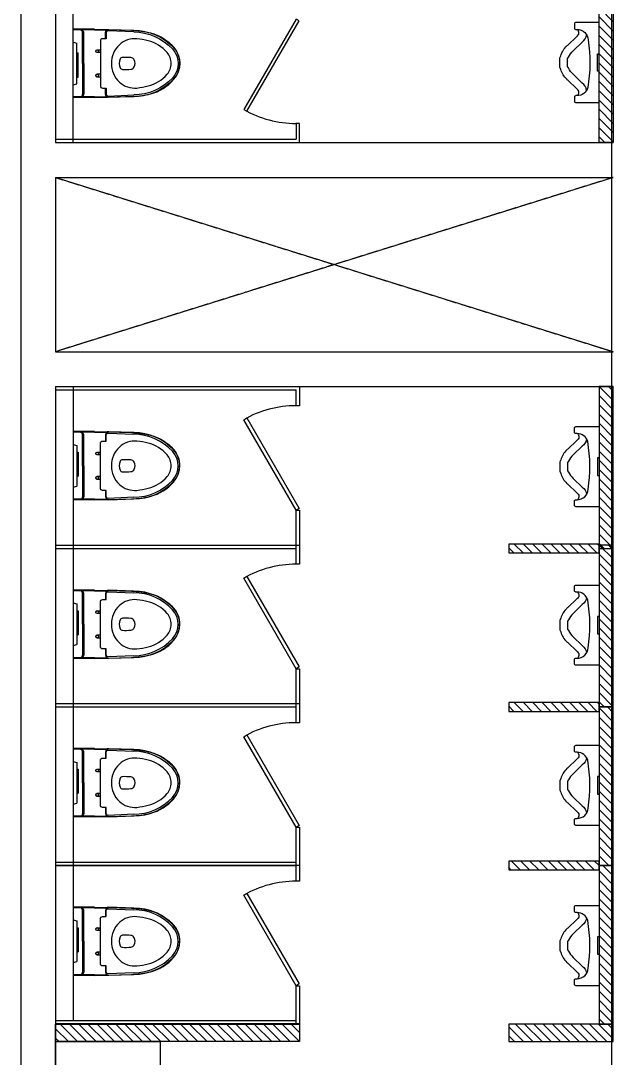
# Model space of a CAD drawing. Header units: millimetres. Extents: x -179076 to 173472, y -18667 to 271134.
# Drawn here: x -149577 to -146177, y 199161 to 205117 of the extents above; entities that cross this region are included whole.
import ezdxf

# ---------------------------------------------------------------- set-up
doc = ezdxf.new("R2010")
doc.units = ezdxf.units.MM
doc.linetypes.add('X-INT-OFFICE-21F$0$X-INT-OFFICE-21F$0$DASHED', pattern=[3, 2, -1])
for name, color, linetype in [('X-CORE_21F$0$A-CON', 2, 'Continuous'), ('X-INT-OFFICE-21F$0$A-TOIL', 6, 'Continuous'), ('X-INT-OFFICE-21F$0$A-WALD', 7, 'Continuous'), ('X-INT-OFFICE-21F$0$X-INT-OFFICE-21F$0$A-OPEN2', 9, 'X-INT-OFFICE-21F$0$X-INT-OFFICE-21F$0$DASHED'), ('X-INT-OFFICE-21F$0$X-INT-OFFICE-21F$0$A-WALD', 7, 'Continuous'), ('X-INT-OFFICE-21F$0$X-INT-OFFICE-22~35F$0$A-TOIL', 6, 'Continuous')]:
    doc.layers.add(name, color=color, linetype=linetype)

msp = doc.modelspace()

# ---------------------------------------------------------------- hatches: boundary and pattern name
at = {"layer": 'X-INT-OFFICE-21F$0$A-TOIL'}
h = msp.add_hatch(dxfattribs=at)
h.set_pattern_fill('ANSI31', color=256, scale=300, angle=270)
h.set_pattern_definition([(315, (-231177.15, 285126.27), (26.516504, 26.516504), [])])
h.paths.add_polyline_path([(-146177.3, 205347.5), (-146177.3, 204417.5), (-146258.5, 204417.5), (-146258.5, 205347.5)])
h = msp.add_hatch(dxfattribs=at)
h.set_pattern_fill('ANSI31', color=256, scale=300, angle=270)
h.set_pattern_definition([(315, (-231177.15, 285126.27), (26.516504, 26.516504), [])])
h.paths.add_polyline_path([(-146177.3, 202087.5), (-146177.3, 203017.5), (-146258.5, 203017.5), (-146258.5, 202087.5)])
h = msp.add_hatch(dxfattribs=at)
h.set_pattern_fill('ANSI31', color=256, scale=300, angle=270)
h.set_pattern_definition([(315, (-231077.15, 286126.27), (26.516504, 26.516504), [])])
h.paths.add_polyline_path([(-146258.5, 202062.5), (-146258.5, 202112.5), (-146777.3, 202112.5), (-146777.3, 202062.5)])
h = msp.add_hatch(dxfattribs=at)
h.set_pattern_fill('ANSI31', color=256, scale=300, angle=270)
h.set_pattern_definition([(315, (-231177.15, 284216.27), (26.516504, 26.516504), [])])
h.paths.add_polyline_path([(-146177.3, 201177.5), (-146177.3, 202107.5), (-146258.5, 202107.5), (-146258.5, 201177.5)])
h = msp.add_hatch(dxfattribs=at)
h.set_pattern_fill('ANSI31', color=256, scale=300, angle=270)
h.set_pattern_definition([(315, (-231077.15, 285216.27), (26.516504, 26.516504), [])])
h.paths.add_polyline_path([(-146258.5, 201152.5), (-146258.5, 201202.5), (-146777.3, 201202.5), (-146777.3, 201152.5)])
h = msp.add_hatch(dxfattribs=at)
h.set_pattern_fill('ANSI31', color=256, scale=300, angle=270)
h.set_pattern_definition([(315, (-231177.152, 285136.27), (26.516504, 26.516504), [])])
h.paths.add_polyline_path([(-146177.3, 200267.5), (-146177.3, 201177.5), (-146258.5, 201177.5), (-146258.5, 200267.5)])
h = msp.add_hatch(dxfattribs=at)
h.set_pattern_fill('ANSI31', color=256, scale=300, angle=270)
h.set_pattern_definition([(315, (-231077.152, 286146.27), (26.516504, 26.516504), [])])
h.paths.add_polyline_path([(-146258.5, 200242.5), (-146258.5, 200292.5), (-146777.3, 200292.5), (-146777.3, 200242.5)])
h = msp.add_hatch(dxfattribs=at)
h.set_pattern_fill('ANSI31', color=256, scale=300, angle=270)
h.set_pattern_definition([(315, (-231177.15, 286056.27), (26.516504, 26.516504), [])])
h.paths.add_polyline_path([(-146177.3, 199356.3), (-146177.3, 200267.5), (-146258.5, 200267.5), (-146258.5, 199356.3)])
h = msp.add_hatch(dxfattribs=at)
h.set_pattern_fill('ANSI31', color=256, scale=300, angle=270)
h.set_pattern_definition([(315, (-231177.15, 286075.095), (26.516504, 26.516504), [])])
h.paths.add_polyline_path([(-146177.3, 199256.3), (-146177.3, 199356.3), (-146777.3, 199356.3), (-146777.3, 199256.3)])
at = {"layer": 'X-INT-OFFICE-21F$0$X-INT-OFFICE-22~35F$0$A-TOIL'}
h = msp.add_hatch(dxfattribs=at)
h.set_pattern_fill('ANSI31', color=256, scale=300, angle=450)
h.set_pattern_definition([(135, (-72765.94, 118157.46), (-26.516504, -26.516504), [])])
h.paths.add_polyline_path([(-149377.3, 199256.3), (-149377.3, 199356.3), (-147977.3, 199356.3), (-147977.3, 199256.3)])

# ---------------------------------------------------------------- linework, layer by layer
at = {"layer": 'X-CORE_21F$0$A-CON', "ltscale": 10}
msp.add_line((-146187.3, 209917.5), (-146187.3, 197517.5), dxfattribs=at)
at = {"layer": 'X-INT-OFFICE-21F$0$A-TOIL'}
for points in [[(-146177.3, 205347.5), (-146177.3, 204417.5), (-146258.5, 204417.5), (-146258.5, 205347.5)], [(-146177.3, 202087.5), (-146177.3, 203017.5), (-146258.5, 203017.5), (-146258.5, 202087.5)], [(-146258.5, 202062.5), (-146258.5, 202112.5), (-146777.3, 202112.5), (-146777.3, 202062.5)], [(-146177.3, 201177.5), (-146177.3, 202107.5), (-146258.5, 202107.5), (-146258.5, 201177.5)], [(-146258.5, 201152.5), (-146258.5, 201202.5), (-146777.3, 201202.5), (-146777.3, 201152.5)], [(-146177.3, 200267.5), (-146177.3, 201177.5), (-146258.5, 201177.5), (-146258.5, 200267.5)], [(-146258.5, 200242.5), (-146258.5, 200292.5), (-146777.3, 200292.5), (-146777.3, 200242.5)], [(-146177.3, 199356.3), (-146177.3, 200267.5), (-146258.5, 200267.5), (-146258.5, 199356.3)], [(-146177.3, 199256.3), (-146177.3, 199356.3), (-146777.3, 199356.3), (-146777.3, 199256.3)]]:
    msp.add_lwpolyline(points, close=True, dxfattribs=at)
for points in [[(-146391.5, 205107.5, 0.414214), (-146399.5, 205099.5), (-146399.5, 205075.5, 0.414214), (-146391.5, 205067.5), (-146384.6, 205067.5, -0.400337), (-146321.4, 205007.5, -0.081105), (-146323.7, 204733.5, -0.336641), (-146384.6, 204687.5), (-146391.5, 204687.5, 0.414214), (-146399.5, 204679.5), (-146399.5, 204655.5, 0.414214), (-146391.5, 204647.5), (-146258.5, 204647.5), (-146258.5, 205107.5), (-146393.2, 205107.5)], [(-146382.5, 204687.5, 0.509027), (-146386.3, 204727.2), (-146438.5, 204777.1, -0.11132), (-146444, 204781.3, -0.118798), (-146478.9, 204838.3), (-146484, 204850.6), (-146484, 204904.3), (-146478.9, 204916.6, -0.118798), (-146444, 204973.6, -0.11132), (-146438.5, 204977.8), (-146386.3, 205027.7, 0.509027), (-146382.5, 205067.4)], [(-146330.4, 204717.9, 0.235577), (-146355.2, 204759.7), (-146407.9, 204810.2, -0.10128), (-146434, 204846.5), (-146439, 204854.2), (-146439, 204900.7), (-146434, 204908.4, -0.10128), (-146407.9, 204944.7), (-146355.2, 204995.2, 0.235577), (-146330.4, 205037)], [(-146391.5, 202327.5, -0.414214), (-146399.5, 202335.5), (-146399.5, 202359.5, -0.414214), (-146391.5, 202367.5), (-146384.6, 202367.5, 0.400337), (-146321.4, 202427.5, 0.081105), (-146323.7, 202701.4, 0.336641), (-146384.6, 202747.5), (-146391.5, 202747.5, -0.414214), (-146399.5, 202755.5), (-146399.5, 202779.5, -0.414214), (-146391.5, 202787.5), (-146258.5, 202787.5), (-146258.5, 202327.5), (-146393.2, 202327.5)], [(-146382.5, 202747.4, -0.509027), (-146386.3, 202707.7), (-146438.5, 202657.8, 0.11132), (-146444, 202653.6, 0.118798), (-146478.9, 202596.6), (-146484, 202584.3), (-146484, 202530.6), (-146478.9, 202518.3, 0.118798), (-146444, 202461.3, 0.11132), (-146438.5, 202457.1), (-146386.3, 202407.2, -0.509027), (-146382.5, 202367.5)], [(-146330.4, 202717, -0.235577), (-146355.2, 202675.2), (-146407.9, 202624.7, 0.10128), (-146434, 202588.4), (-146439, 202580.7), (-146439, 202534.2), (-146434, 202526.5, 0.10128), (-146407.9, 202490.2), (-146355.2, 202439.7, -0.235577), (-146330.4, 202397.9)], [(-146391.5, 201417.5, -0.414214), (-146399.5, 201425.5), (-146399.5, 201449.5, -0.414214), (-146391.5, 201457.5), (-146384.6, 201457.5, 0.400337), (-146321.4, 201517.5, 0.081105), (-146323.7, 201791.4, 0.336641), (-146384.6, 201837.5), (-146391.5, 201837.5, -0.414214), (-146399.5, 201845.5), (-146399.5, 201869.5, -0.414214), (-146391.5, 201877.5), (-146258.5, 201877.5), (-146258.5, 201417.5), (-146393.2, 201417.5)], [(-146382.5, 201837.4, -0.509027), (-146386.3, 201797.7), (-146438.5, 201747.8, 0.11132), (-146444, 201743.6, 0.118798), (-146478.9, 201686.6), (-146484, 201674.3), (-146484, 201620.6), (-146478.9, 201608.3, 0.118798), (-146444, 201551.3, 0.11132), (-146438.5, 201547.1), (-146386.3, 201497.2, -0.509027), (-146382.5, 201457.5)], [(-146330.4, 201807, -0.235577), (-146355.2, 201765.2), (-146407.9, 201714.7, 0.10128), (-146434, 201678.4), (-146439, 201670.7), (-146439, 201624.2), (-146434, 201616.5, 0.10128), (-146407.9, 201580.2), (-146355.2, 201529.7, -0.235577), (-146330.4, 201487.9)], [(-146391.5, 200497.5, -0.414214), (-146399.5, 200505.5), (-146399.5, 200529.5, -0.414214), (-146391.5, 200537.5), (-146384.6, 200537.5, 0.400337), (-146321.4, 200597.5, 0.081105), (-146323.7, 200871.4, 0.336641), (-146384.6, 200917.5), (-146391.5, 200917.5, -0.414214), (-146399.5, 200925.5), (-146399.5, 200949.5, -0.414214), (-146391.5, 200957.5), (-146258.5, 200957.5), (-146258.5, 200497.5), (-146393.2, 200497.5)], [(-146382.5, 200917.4, -0.509027), (-146386.3, 200877.7), (-146438.5, 200827.8, 0.11132), (-146444, 200823.6, 0.118798), (-146478.9, 200766.6), (-146484, 200754.3), (-146484, 200700.6), (-146478.9, 200688.3, 0.118798), (-146444, 200631.3, 0.11132), (-146438.5, 200627.1), (-146386.3, 200577.2, -0.509027), (-146382.5, 200537.5)], [(-146330.4, 200887, -0.235577), (-146355.2, 200845.2), (-146407.9, 200794.7, 0.10128), (-146434, 200758.4), (-146439, 200750.7), (-146439, 200704.2), (-146434, 200696.5, 0.10128), (-146407.9, 200660.2), (-146355.2, 200609.7, -0.235577), (-146330.4, 200567.9)], [(-146391.5, 199577.5, -0.414214), (-146399.5, 199585.5), (-146399.5, 199609.5, -0.414214), (-146391.5, 199617.5), (-146384.6, 199617.5, 0.400337), (-146321.4, 199677.5, 0.081105), (-146323.7, 199951.4, 0.336641), (-146384.6, 199997.5), (-146391.5, 199997.5, -0.414214), (-146399.5, 200005.5), (-146399.5, 200029.5, -0.414214), (-146391.5, 200037.5), (-146258.5, 200037.5), (-146258.5, 199577.5), (-146393.2, 199577.5)], [(-146382.5, 199997.4, -0.509027), (-146386.3, 199957.7), (-146438.5, 199907.8, 0.11132), (-146444, 199903.6, 0.118798), (-146478.9, 199846.6), (-146484, 199834.3), (-146484, 199780.6), (-146478.9, 199768.3, 0.118798), (-146444, 199711.3, 0.11132), (-146438.5, 199707.1), (-146386.3, 199657.2, -0.509027), (-146382.5, 199617.5)], [(-146330.4, 199967, -0.235577), (-146355.2, 199925.2), (-146407.9, 199874.7, 0.10128), (-146434, 199838.4), (-146439, 199830.7), (-146439, 199784.2), (-146434, 199776.5, 0.10128), (-146407.9, 199740.2), (-146355.2, 199689.7, -0.235577), (-146330.4, 199647.9)]]:
    msp.add_lwpolyline(points, format="xyb", dxfattribs=at)
for points in [[(-146258.5, 204827.5), (-146268.5, 204827.5), (-146268.5, 204927.5), (-146258.5, 204927.5)], [(-146258.5, 202607.5), (-146268.5, 202607.5), (-146268.5, 202507.5), (-146258.5, 202507.5)], [(-146258.5, 201697.5), (-146268.5, 201697.5), (-146268.5, 201597.5), (-146258.5, 201597.5)], [(-146258.5, 200777.5), (-146268.5, 200777.5), (-146268.5, 200677.5), (-146258.5, 200677.5)], [(-146258.5, 199857.5), (-146268.5, 199857.5), (-146268.5, 199757.5), (-146258.5, 199757.5)]]:
    msp.add_lwpolyline(points, dxfattribs=at)
at = {"layer": 'X-INT-OFFICE-21F$0$A-WALD'}
msp.add_line((-149577.3, 210067.5), (-149577.3, 197367.5), dxfattribs=at)
at = {"layer": 'X-INT-OFFICE-21F$0$X-INT-OFFICE-21F$0$A-OPEN2'}
for p, q in [((-149377.3, 204217.5), (-146177.3, 203217.5)), ((-146177.3, 204217.5), (-149377.3, 203217.5))]:
    msp.add_line(p, q, dxfattribs=at)
at = {"layer": 'X-INT-OFFICE-21F$0$X-INT-OFFICE-21F$0$A-WALD'}
for p, q in [((-149377.3, 209717.5), (-149377.3, 204417.5)), ((-149377.3, 204417.5), (-146177.3, 204417.5)), ((-149377.3, 204217.5), (-146177.3, 204217.5)), ((-149377.3, 204217.5), (-149377.3, 203217.5)), ((-149377.3, 203217.5), (-146177.3, 203217.5)), ((-149377.3, 203017.5), (-146177.3, 203017.5)), ((-149377.3, 203017.5), (-149377.3, 197717.5))]:
    msp.add_line(p, q, dxfattribs=at)
at = {"layer": 'X-INT-OFFICE-21F$0$X-INT-OFFICE-22~35F$0$A-TOIL'}
for p, q in [((-147977.3, 204527.5), (-147997.3, 204527.5)), ((-147997.3, 204527.5), (-147997.3, 204437.5)), ((-147977.3, 204417.5), (-147977.3, 204527.5)), ((-149377.3, 204437.5), (-147997.3, 204437.5)), ((-149377.3, 204417.5), (-147977.3, 204417.5)), ((-149377.3, 204417.5), (-147997.3, 204417.5)), ((-149377.3, 203017.5), (-147977.3, 203017.5)), ((-147977.3, 203017.5), (-147977.3, 202907.5)), ((-149377.3, 202997.5), (-147997.3, 202997.5)), ((-147997.3, 202907.5), (-147997.3, 202997.5)), ((-147977.3, 202907.5), (-147997.3, 202907.5)), ((-147997.3, 202087.5), (-147997.3, 202307.5)), ((-147997.3, 202307.5), (-147977.3, 202307.5)), ((-147977.3, 202307.5), (-147977.3, 202087.5)), ((-149377.3, 202107.5), (-147977.3, 202107.5)), ((-149377.3, 202087.5), (-147997.3, 202087.5)), ((-147997.3, 201997.5), (-147997.3, 202087.5)), ((-147977.3, 202107.5), (-147977.3, 201997.5)), ((-147977.3, 201997.5), (-147997.3, 201997.5)), ((-147997.3, 201177.5), (-147997.3, 201397.5)), ((-147997.3, 201397.5), (-147977.3, 201397.5)), ((-147977.3, 201397.5), (-147977.3, 201177.5)), ((-149377.3, 201197.5), (-147997.3, 201197.5)), ((-149377.3, 201197.5), (-147977.3, 201197.5)), ((-149377.3, 201177.5), (-147997.3, 201177.5)), ((-147997.3, 201087.5), (-147997.3, 201177.5)), ((-147977.3, 201197.5), (-147977.3, 201087.5)), ((-147977.3, 201087.5), (-147997.3, 201087.5)), ((-147997.3, 200267.5), (-147997.3, 200487.5)), ((-147997.3, 200487.5), (-147977.3, 200487.5)), ((-147977.3, 200487.5), (-147977.3, 200267.5)), ((-149377.3, 200287.5), (-147997.3, 200287.5)), ((-149377.3, 200267.5), (-147997.3, 200267.5)), ((-147977.3, 200267.5), (-149377.3, 200267.5)), ((-147997.3, 200177.5), (-147997.3, 200267.5)), ((-147977.3, 200287.5), (-147977.3, 200177.5)), ((-147977.3, 200177.5), (-147997.3, 200177.5)), ((-147997.3, 199357.5), (-147997.3, 199577.5)), ((-147997.3, 199577.5), (-147977.3, 199577.5)), ((-147977.3, 199577.5), (-147977.3, 199357.5)), ((-149377.3, 199377.5), (-147997.3, 199377.5)), ((-147977.3, 199357.5), (-149377.3, 199357.5))]:
    msp.add_line(p, q, dxfattribs=at)
for points in [[(-149277.3, 204417.5), (-149277.3, 205327.5)], [(-149277.3, 203017.5), (-149277.3, 202107.5)], [(-149277.3, 202107.5), (-149277.3, 201197.5)], [(-149277.3, 201197.5), (-149277.3, 200287.5)], [(-149277.3, 200287.5), (-149277.3, 199377.5)]]:
    msp.add_lwpolyline(points, dxfattribs=at)
for points in [[(-148297.3, 204607.8), (-148280, 204597.8), (-147980, 205117.5), (-147997.3, 205127.5)], [(-148297.3, 202827.1), (-148280, 202837.1), (-147980, 202317.5), (-147997.3, 202307.5)], [(-148297.3, 201917.1), (-148280, 201927.1), (-147980, 201407.5), (-147997.3, 201397.5)], [(-148297.3, 201007.1), (-148280, 201017.1), (-147980, 200497.5), (-147997.3, 200487.5)], [(-148297.3, 200097.1), (-148280, 200107.1), (-147980, 199587.5), (-147997.3, 199577.5)], [(-149377.3, 199256.3), (-149377.3, 199356.3), (-147977.3, 199356.3), (-147977.3, 199256.3)], [(-148777.3, 197857.5), (-149377.3, 197857.5), (-149377.3, 199256.3), (-148777.3, 199256.3)]]:
    msp.add_lwpolyline(points, close=True, dxfattribs=at)
for centre, start, end in [((-147997.3, 205127.5), 240, 270), ((-147997.3, 202307.5), 90, 120), ((-147997.3, 201397.5), 90, 120), ((-147997.3, 200487.5), 90, 120), ((-147997.3, 199577.5), 90, 120)]:
    msp.add_arc(centre, 600, start, end, dxfattribs=at)

# ---------------------------------------------------------------- next in the draw order: wipeouts: each hides what was drawn before it
for points in [[(-149277.3, 204676.5), (-149154.1, 204676.5), (-149141.8, 204676.8), (-149129.5, 204677.1), (-149117.1, 204677.5), (-149104.8, 204677.8), (-149092.5, 204678.1), (-149080.2, 204678.5), (-149078.5, 204677.9), (-149076.8, 204677.4), (-149075.1, 204677.2), (-149073.3, 204677.1), (-148929.1, 204682), (-148916.8, 204682.2), (-148904.6, 204682.9), (-148892.4, 204684.1), (-148880.3, 204685.8), (-148868.2, 204688), (-148856.2, 204690.6), (-148844.4, 204693.8), (-148832.7, 204697.4), (-148817.5, 204701.7), (-148802.6, 204707), (-148788.1, 204713.1), (-148773.9, 204720.2), (-148760.2, 204728.1), (-148747.1, 204736.8), (-148734.5, 204746.3), (-148722.5, 204756.6), (-148711.1, 204767.5), (-148700.4, 204779.2), (-148696.5, 204783.9), (-148692.9, 204788.8), (-148689.4, 204793.9), (-148686.1, 204799), (-148683.1, 204804.4), (-148677.5, 204814.9), (-148672.8, 204825.8), (-148669.1, 204837.1), (-148666.5, 204848.8), (-148664.9, 204860.6), (-148664.3, 204872.5), (-148664.9, 204884.4), (-148666.5, 204896.2), (-148669.1, 204907.8), (-148672.8, 204919.1), (-148677.5, 204930), (-148683.1, 204940.5), (-148686.1, 204945.9), (-148689.4, 204951.1), (-148692.9, 204956.1), (-148696.5, 204961), (-148700.4, 204965.7), (-148711.1, 204977.4), (-148722.5, 204988.3), (-148734.5, 204998.6), (-148747.1, 205008.1), (-148760.2, 205016.8), (-148773.9, 205024.7), (-148788.1, 205031.8), (-148802.6, 205037.9), (-148817.5, 205043.2), (-148832.7, 205047.6), (-148844.4, 205051.1), (-148856.2, 205054.3), (-148868.2, 205056.9), (-148880.3, 205059.1), (-148892.4, 205060.8), (-148904.6, 205060.8), (-148916.8, 205062.7), (-148929.1, 205063), (-149073.3, 205067.8), (-149075.1, 205067.7), (-149076.8, 205067.5), (-149078.5, 205067), (-149080.2, 205066.4), (-149092.5, 205066.8), (-149104.8, 205067.1), (-149117.1, 205067.4), (-149129.5, 205067.8), (-149141.8, 205068.1), (-149154.1, 205068.4), (-149277.3, 205068.4)], [(-149277.3, 202758.4), (-149154.1, 202758.4), (-149141.8, 202758.1), (-149129.5, 202757.8), (-149117.1, 202757.4), (-149104.8, 202757.1), (-149092.5, 202756.8), (-149080.2, 202756.4), (-149078.5, 202757), (-149076.8, 202757.5), (-149075.1, 202757.7), (-149073.3, 202757.8), (-148929.1, 202753), (-148916.8, 202752.7), (-148904.6, 202752), (-148892.4, 202750.8), (-148880.3, 202749.1), (-148868.2, 202746.9), (-148856.2, 202744.3), (-148844.4, 202741.1), (-148832.7, 202737.6), (-148817.5, 202733.2), (-148802.6, 202727.9), (-148788.1, 202721.8), (-148773.9, 202714.7), (-148760.2, 202706.8), (-148747.1, 202698.1), (-148734.5, 202688.6), (-148722.5, 202678.3), (-148711.1, 202667.4), (-148700.4, 202655.7), (-148696.5, 202651), (-148692.9, 202646.1), (-148689.4, 202641.1), (-148686.1, 202635.9), (-148683.1, 202630.5), (-148677.5, 202620), (-148672.8, 202609.1), (-148669.1, 202597.8), (-148666.5, 202586.2), (-148664.9, 202574.4), (-148664.3, 202562.5), (-148664.9, 202550.6), (-148666.5, 202538.8), (-148669.1, 202527.1), (-148672.8, 202515.8), (-148677.5, 202504.9), (-148683.1, 202494.4), (-148686.1, 202489), (-148689.4, 202483.9), (-148692.9, 202478.8), (-148696.5, 202473.9), (-148700.4, 202469.2), (-148711.1, 202457.5), (-148722.5, 202446.6), (-148734.5, 202436.3), (-148747.1, 202426.8), (-148760.2, 202418.1), (-148773.9, 202410.2), (-148788.1, 202403.1), (-148802.6, 202397), (-148817.5, 202391.7), (-148832.7, 202387.4), (-148844.4, 202383.8), (-148856.2, 202380.6), (-148868.2, 202378), (-148880.3, 202375.8), (-148892.4, 202374.1), (-148904.6, 202374.1), (-148916.8, 202372.2), (-148929.1, 202372), (-149073.3, 202367.1), (-149075.1, 202367.2), (-149076.8, 202367.4), (-149078.5, 202367.9), (-149080.2, 202368.5), (-149092.5, 202368.1), (-149104.8, 202367.8), (-149117.1, 202367.5), (-149129.5, 202367.1), (-149141.8, 202366.8), (-149154.1, 202366.5), (-149277.3, 202366.5)], [(-149277.3, 201848.4), (-149154.1, 201848.4), (-149141.8, 201848.1), (-149129.5, 201847.8), (-149117.1, 201847.4), (-149104.8, 201847.1), (-149092.5, 201846.8), (-149080.2, 201846.4), (-149078.5, 201847), (-149076.8, 201847.5), (-149075.1, 201847.7), (-149073.3, 201847.8), (-148929.1, 201843), (-148916.8, 201842.7), (-148904.6, 201842), (-148892.4, 201840.8), (-148880.3, 201839.1), (-148868.2, 201836.9), (-148856.2, 201834.3), (-148844.4, 201831.1), (-148832.7, 201827.6), (-148817.5, 201823.2), (-148802.6, 201817.9), (-148788.1, 201811.8), (-148773.9, 201804.7), (-148760.2, 201796.8), (-148747.1, 201788.1), (-148734.5, 201778.6), (-148722.5, 201768.3), (-148711.1, 201757.4), (-148700.4, 201745.7), (-148696.5, 201741), (-148692.9, 201736.1), (-148689.4, 201731.1), (-148686.1, 201725.9), (-148683.1, 201720.5), (-148677.5, 201710), (-148672.8, 201699.1), (-148669.1, 201687.8), (-148666.5, 201676.2), (-148664.9, 201664.4), (-148664.3, 201652.5), (-148664.9, 201640.6), (-148666.5, 201628.8), (-148669.1, 201617.1), (-148672.8, 201605.8), (-148677.5, 201594.9), (-148683.1, 201584.4), (-148686.1, 201579), (-148689.4, 201573.9), (-148692.9, 201568.8), (-148696.5, 201563.9), (-148700.4, 201559.2), (-148711.1, 201547.5), (-148722.5, 201536.6), (-148734.5, 201526.3), (-148747.1, 201516.8), (-148760.2, 201508.1), (-148773.9, 201500.2), (-148788.1, 201493.1), (-148802.6, 201487), (-148817.5, 201481.7), (-148832.7, 201477.4), (-148844.4, 201473.8), (-148856.2, 201470.6), (-148868.2, 201468), (-148880.3, 201465.8), (-148892.4, 201464.1), (-148904.6, 201464.1), (-148916.8, 201462.2), (-148929.1, 201462), (-149073.3, 201457.1), (-149075.1, 201457.2), (-149076.8, 201457.4), (-149078.5, 201457.9), (-149080.2, 201458.5), (-149092.5, 201458.1), (-149104.8, 201457.8), (-149117.1, 201457.5), (-149129.5, 201457.1), (-149141.8, 201456.8), (-149154.1, 201456.5), (-149277.3, 201456.5)], [(-149277.3, 200938.4), (-149154.1, 200938.4), (-149141.8, 200938.1), (-149129.5, 200937.8), (-149117.1, 200937.4), (-149104.8, 200937.1), (-149092.5, 200936.8), (-149080.2, 200936.4), (-149078.5, 200937), (-149076.8, 200937.5), (-149075.1, 200937.7), (-149073.3, 200937.8), (-148929.1, 200933), (-148916.8, 200932.7), (-148904.6, 200932), (-148892.4, 200930.8), (-148880.3, 200929.1), (-148868.2, 200926.9), (-148856.2, 200924.3), (-148844.4, 200921.1), (-148832.7, 200917.6), (-148817.5, 200913.2), (-148802.6, 200907.9), (-148788.1, 200901.8), (-148773.9, 200894.7), (-148760.2, 200886.8), (-148747.1, 200878.1), (-148734.5, 200868.6), (-148722.5, 200858.3), (-148711.1, 200847.4), (-148700.4, 200835.7), (-148696.5, 200831), (-148692.9, 200826.1), (-148689.4, 200821.1), (-148686.1, 200815.9), (-148683.1, 200810.5), (-148677.5, 200800), (-148672.8, 200789.1), (-148669.1, 200777.8), (-148666.5, 200766.2), (-148664.9, 200754.4), (-148664.3, 200742.5), (-148664.9, 200730.6), (-148666.5, 200718.8), (-148669.1, 200707.1), (-148672.8, 200695.8), (-148677.5, 200684.9), (-148683.1, 200674.4), (-148686.1, 200669), (-148689.4, 200663.9), (-148692.9, 200658.8), (-148696.5, 200653.9), (-148700.4, 200649.2), (-148711.1, 200637.5), (-148722.5, 200626.6), (-148734.5, 200616.3), (-148747.1, 200606.8), (-148760.2, 200598.1), (-148773.9, 200590.2), (-148788.1, 200583.1), (-148802.6, 200577), (-148817.5, 200571.7), (-148832.7, 200567.4), (-148844.4, 200563.8), (-148856.2, 200560.6), (-148868.2, 200558), (-148880.3, 200555.8), (-148892.4, 200554.1), (-148904.6, 200554.1), (-148916.8, 200552.2), (-148929.1, 200552), (-149073.3, 200547.1), (-149075.1, 200547.2), (-149076.8, 200547.4), (-149078.5, 200547.9), (-149080.2, 200548.5), (-149092.5, 200548.1), (-149104.8, 200547.8), (-149117.1, 200547.5), (-149129.5, 200547.1), (-149141.8, 200546.8), (-149154.1, 200546.5), (-149277.3, 200546.5)], [(-149277.3, 200028.4), (-149154.1, 200028.4), (-149141.8, 200028.1), (-149129.5, 200027.8), (-149117.1, 200027.4), (-149104.8, 200027.1), (-149092.5, 200026.8), (-149080.2, 200026.4), (-149078.5, 200027), (-149076.8, 200027.5), (-149075.1, 200027.7), (-149073.3, 200027.8), (-148929.1, 200023), (-148916.8, 200022.7), (-148904.6, 200022), (-148892.4, 200020.8), (-148880.3, 200019.1), (-148868.2, 200016.9), (-148856.2, 200014.3), (-148844.4, 200011.1), (-148832.7, 200007.6), (-148817.5, 200003.2), (-148802.6, 199997.9), (-148788.1, 199991.8), (-148773.9, 199984.7), (-148760.2, 199976.8), (-148747.1, 199968.1), (-148734.5, 199958.6), (-148722.5, 199948.3), (-148711.1, 199937.4), (-148700.4, 199925.7), (-148696.5, 199921), (-148692.9, 199916.1), (-148689.4, 199911.1), (-148686.1, 199905.9), (-148683.1, 199900.5), (-148677.5, 199890), (-148672.8, 199879.1), (-148669.1, 199867.8), (-148666.5, 199856.2), (-148664.9, 199844.4), (-148664.3, 199832.5), (-148664.9, 199820.6), (-148666.5, 199808.8), (-148669.1, 199797.1), (-148672.8, 199785.8), (-148677.5, 199774.9), (-148683.1, 199764.4), (-148686.1, 199759), (-148689.4, 199753.9), (-148692.9, 199748.8), (-148696.5, 199743.9), (-148700.4, 199739.2), (-148711.1, 199727.5), (-148722.5, 199716.6), (-148734.5, 199706.3), (-148747.1, 199696.8), (-148760.2, 199688.1), (-148773.9, 199680.2), (-148788.1, 199673.1), (-148802.6, 199667), (-148817.5, 199661.7), (-148832.7, 199657.4), (-148844.4, 199653.8), (-148856.2, 199650.6), (-148868.2, 199648), (-148880.3, 199645.8), (-148892.4, 199644.1), (-148904.6, 199644.1), (-148916.8, 199642.2), (-148929.1, 199642), (-149073.3, 199637.1), (-149075.1, 199637.2), (-149076.8, 199637.4), (-149078.5, 199637.9), (-149080.2, 199638.5), (-149092.5, 199638.1), (-149104.8, 199637.8), (-149117.1, 199637.5), (-149129.5, 199637.1), (-149141.8, 199636.8), (-149154.1, 199636.5), (-149277.3, 199636.5)]]:
    msp.add_wipeout(points).translate(0, 0, 0).dxf.layer = 'X-INT-OFFICE-21F$0$X-INT-OFFICE-22~35F$0$A-TOIL'

# ---------------------------------------------------------------- next in the draw order: linework, layer by layer
for p, q in [((-149154.1, 205068.4), (-149277.3, 205068.4)), ((-149277.3, 204676.5), (-149277.3, 205068.4)), ((-149154.1, 205064.9), (-149277.3, 205064.9)), ((-149222.5, 204872.5), (-149222.5, 205049.9)), ((-149216, 204872.5), (-149216, 205049.9)), ((-149277.3, 204750), (-149277.3, 204995)), ((-149277.3, 204995), (-149255.3, 204989)), ((-149255.3, 204756), (-149255.3, 204989)), ((-149255.3, 204932.3), (-149247.3, 204932.3)), ((-149247.3, 204864.4), (-149247.3, 204932.3)), ((-149255.3, 204864.4), (-149247.3, 204864.4)), ((-149255.3, 204862.4), (-149247.3, 204862.4)), ((-149247.3, 204794.4), (-149247.3, 204862.4)), ((-149222.5, 204872.5), (-149222.5, 204695)), ((-149216, 204872.5), (-149216, 204695)), ((-149255.3, 204794.4), (-149247.3, 204794.4)), ((-149277.3, 204750), (-149255.3, 204756)), ((-149154.1, 204680), (-149277.3, 204680)), ((-149154.1, 204676.5), (-149277.3, 204676.5)), ((-149154.1, 202758.4), (-149277.3, 202758.4)), ((-149277.3, 202758.4), (-149277.3, 202366.5)), ((-149154.1, 202754.9), (-149277.3, 202754.9)), ((-149222.5, 202562.5), (-149222.5, 202739.9)), ((-149216, 202562.5), (-149216, 202739.9)), ((-149277.3, 202685), (-149277.3, 202440)), ((-149277.3, 202685), (-149255.3, 202679)), ((-149255.3, 202679), (-149255.3, 202446)), ((-149255.3, 202640.5), (-149247.3, 202640.5)), ((-149247.3, 202640.5), (-149247.3, 202572.5)), ((-149255.3, 202572.5), (-149247.3, 202572.5)), ((-149255.3, 202570.5), (-149247.3, 202570.5)), ((-149247.3, 202570.5), (-149247.3, 202502.6)), ((-149222.5, 202562.5), (-149222.5, 202385)), ((-149216, 202562.5), (-149216, 202385)), ((-149255.3, 202502.6), (-149247.3, 202502.6)), ((-149277.3, 202440), (-149255.3, 202446)), ((-149154.1, 202370), (-149277.3, 202370)), ((-149154.1, 202366.5), (-149277.3, 202366.5)), ((-149154.1, 201848.4), (-149277.3, 201848.4)), ((-149277.3, 201848.4), (-149277.3, 201456.5)), ((-149154.1, 201844.9), (-149277.3, 201844.9)), ((-149222.5, 201652.5), (-149222.5, 201829.9)), ((-149216, 201652.5), (-149216, 201829.9)), ((-149277.3, 201775), (-149277.3, 201530)), ((-149277.3, 201775), (-149255.3, 201769)), ((-149255.3, 201769), (-149255.3, 201536)), ((-149255.3, 201730.5), (-149247.3, 201730.5)), ((-149247.3, 201730.5), (-149247.3, 201662.5)), ((-149255.3, 201662.5), (-149247.3, 201662.5)), ((-149255.3, 201660.5), (-149247.3, 201660.5)), ((-149247.3, 201660.5), (-149247.3, 201592.6)), ((-149222.5, 201652.5), (-149222.5, 201475)), ((-149216, 201652.5), (-149216, 201475)), ((-149255.3, 201592.6), (-149247.3, 201592.6)), ((-149277.3, 201530), (-149255.3, 201536)), ((-149154.1, 201460), (-149277.3, 201460)), ((-149154.1, 201456.5), (-149277.3, 201456.5)), ((-149154.1, 200938.4), (-149277.3, 200938.4)), ((-149277.3, 200938.4), (-149277.3, 200546.5)), ((-149154.1, 200934.9), (-149277.3, 200934.9)), ((-149222.5, 200742.5), (-149222.5, 200919.9)), ((-149216, 200742.5), (-149216, 200919.9)), ((-149277.3, 200865), (-149277.3, 200620)), ((-149277.3, 200865), (-149255.3, 200859)), ((-149255.3, 200859), (-149255.3, 200626)), ((-149255.3, 200820.5), (-149247.3, 200820.5)), ((-149247.3, 200820.5), (-149247.3, 200752.5)), ((-149255.3, 200752.5), (-149247.3, 200752.5)), ((-149255.3, 200750.5), (-149247.3, 200750.5)), ((-149247.3, 200750.5), (-149247.3, 200682.6)), ((-149222.5, 200742.5), (-149222.5, 200565)), ((-149216, 200742.5), (-149216, 200565)), ((-149255.3, 200682.6), (-149247.3, 200682.6)), ((-149277.3, 200620), (-149255.3, 200626)), ((-149154.1, 200550), (-149277.3, 200550)), ((-149154.1, 200546.5), (-149277.3, 200546.5)), ((-149154.1, 200028.4), (-149277.3, 200028.4)), ((-149277.3, 200028.4), (-149277.3, 199636.5)), ((-149154.1, 200024.9), (-149277.3, 200024.9)), ((-149222.5, 199832.5), (-149222.5, 200009.9)), ((-149216, 199832.5), (-149216, 200009.9)), ((-149277.3, 199955), (-149277.3, 199710)), ((-149277.3, 199955), (-149255.3, 199949)), ((-149255.3, 199949), (-149255.3, 199716)), ((-149255.3, 199910.5), (-149247.3, 199910.5)), ((-149247.3, 199910.5), (-149247.3, 199842.5)), ((-149255.3, 199842.5), (-149247.3, 199842.5)), ((-149255.3, 199840.5), (-149247.3, 199840.5)), ((-149247.3, 199840.5), (-149247.3, 199772.6)), ((-149222.5, 199832.5), (-149222.5, 199655)), ((-149216, 199832.5), (-149216, 199655)), ((-149255.3, 199772.6), (-149247.3, 199772.6)), ((-149277.3, 199710), (-149255.3, 199716)), ((-149154.1, 199640), (-149277.3, 199640)), ((-149154.1, 199636.5), (-149277.3, 199636.5))]:
    msp.add_line(p, q, dxfattribs=at)
for points in [[(-149154.7, 205068.4, -0.012538), (-149154, 205068.4), (-149080.2, 205066.4)], [(-149154.6, 205064.9, -0.012538), (-149154.1, 205064.9), (-149085.5, 205063.1)], [(-148929.1, 205053), (-149074.8, 205059.5, 0.427488), (-149086.3, 205048.5), (-149086.3, 205013.8), (-149107.7, 205013.8, 0.414214), (-149120.7, 205000.8), (-149120.7, 204744.1, 0.414214), (-149107.7, 204731.1), (-149086.3, 204731.1), (-149086.3, 204696.4, 0.427488), (-149074.8, 204685.4), (-148929.1, 204692)], [(-149091.3, 205013.8), (-149091.3, 205049.8, -0.424133), (-149072.7, 205067.8), (-148929.1, 205063, -0.208401), (-148699.9, 204963, -0.392773), (-148699.9, 204781.9, -0.208401), (-148929.1, 204682), (-149072.7, 204677.1, -0.424133), (-149091.3, 204695.1), (-149091.3, 204731.1)], [(-149080.2, 205066.4), (-148942.7, 205062.8, -0.055395), (-148832.7, 205047.6, -0.154276), (-148700.4, 204965.7, -0.179504), (-148665.8, 204872.5)], [(-148929.2, 205053, -0.208514), (-148707.2, 204956.2, -0.392773), (-148707.2, 204788.7, -0.208514), (-148929.2, 204692, -0.208514)], [(-149120.7, 204934.8), (-149139.3, 204934.8, -1), (-149139.3, 204950.2), (-149121, 204950.2)], [(-149080.2, 204678.5), (-148942.7, 204682.1, 0.055395), (-148832.7, 204697.4, 0.154276), (-148700.4, 204779.2, 0.179504), (-148665.8, 204872.5)], [(-149120.7, 204810.2), (-149139.3, 204810.2, 1), (-149139.3, 204794.8), (-149121, 204794.8)], [(-149154.6, 204680, 0.012538), (-149154.1, 204680), (-149085.5, 204681.8)], [(-149154.7, 204676.5, 0.012538), (-149154, 204676.5), (-149080.2, 204678.5)], [(-149154.7, 202758.4, -0.012538), (-149154, 202758.4), (-149080.2, 202756.4)], [(-149154.6, 202754.9, -0.012538), (-149154.1, 202754.9), (-149085.5, 202753.1)], [(-148929.1, 202382), (-149074.8, 202375.4, -0.427488), (-149086.3, 202386.4), (-149086.3, 202421.1), (-149107.7, 202421.1, -0.414214), (-149120.7, 202434.1), (-149120.7, 202690.8, -0.414214), (-149107.7, 202703.8), (-149086.3, 202703.8), (-149086.3, 202738.5, -0.427488), (-149074.8, 202749.5), (-148929.1, 202743)], [(-149091.3, 202421.1), (-149091.3, 202385.1, 0.424133), (-149072.7, 202367.1), (-148929.1, 202372, 0.208401), (-148699.9, 202471.9, 0.392773), (-148699.9, 202653, 0.208401), (-148929.1, 202753), (-149072.7, 202757.8, 0.424133), (-149091.3, 202739.8), (-149091.3, 202703.8)], [(-149080.2, 202756.4), (-148942.7, 202752.8, -0.055395), (-148832.7, 202737.6, -0.154276), (-148700.4, 202655.7, -0.179504), (-148665.8, 202562.5)], [(-148929.2, 202382, 0.208514), (-148707.2, 202478.7, 0.392773), (-148707.2, 202646.2, 0.208514), (-148929.2, 202743, 0.208514)], [(-149120.7, 202624.8), (-149139.3, 202624.8, -1), (-149139.3, 202640.2), (-149121, 202640.2)], [(-149080.2, 202368.5), (-148942.7, 202372.1, 0.055395), (-148832.7, 202387.4, 0.154276), (-148700.4, 202469.2, 0.179504), (-148665.8, 202562.5)], [(-149120.7, 202500.2), (-149139.3, 202500.2, 1), (-149139.3, 202484.8), (-149121, 202484.8)], [(-149154.6, 202370, 0.012538), (-149154.1, 202370), (-149085.5, 202371.8)], [(-149154.7, 202366.5, 0.012538), (-149154, 202366.5), (-149080.2, 202368.5)], [(-149154.7, 201848.4, -0.012538), (-149154, 201848.4), (-149080.2, 201846.4)], [(-149154.6, 201844.9, -0.012538), (-149154.1, 201844.9), (-149085.5, 201843.1)], [(-148929.1, 201472), (-149074.8, 201465.4, -0.427488), (-149086.3, 201476.4), (-149086.3, 201511.1), (-149107.7, 201511.1, -0.414214), (-149120.7, 201524.1), (-149120.7, 201780.8, -0.414214), (-149107.7, 201793.8), (-149086.3, 201793.8), (-149086.3, 201828.5, -0.427488), (-149074.8, 201839.5), (-148929.1, 201833)], [(-149091.3, 201511.1), (-149091.3, 201475.1, 0.424133), (-149072.7, 201457.1), (-148929.1, 201462, 0.208401), (-148699.9, 201561.9, 0.392773), (-148699.9, 201743, 0.208401), (-148929.1, 201843), (-149072.7, 201847.8, 0.424133), (-149091.3, 201829.8), (-149091.3, 201793.8)], [(-149080.2, 201846.4), (-148942.7, 201842.8, -0.055395), (-148832.7, 201827.6, -0.154276), (-148700.4, 201745.7, -0.179504), (-148665.8, 201652.5)], [(-148929.2, 201472, 0.208514), (-148707.2, 201568.7, 0.392773), (-148707.2, 201736.2, 0.208514), (-148929.2, 201833, 0.208514)], [(-149120.7, 201714.8), (-149139.3, 201714.8, -1), (-149139.3, 201730.2), (-149121, 201730.2)], [(-149080.2, 201458.5), (-148942.7, 201462.1, 0.055395), (-148832.7, 201477.4, 0.154276), (-148700.4, 201559.2, 0.179504), (-148665.8, 201652.5)], [(-149120.7, 201590.2), (-149139.3, 201590.2, 1), (-149139.3, 201574.8), (-149121, 201574.8)], [(-149154.6, 201460, 0.012538), (-149154.1, 201460), (-149085.5, 201461.8)], [(-149154.7, 201456.5, 0.012538), (-149154, 201456.5), (-149080.2, 201458.5)], [(-149154.7, 200938.4, -0.012538), (-149154, 200938.4), (-149080.2, 200936.4)], [(-149154.6, 200934.9, -0.012538), (-149154.1, 200934.9), (-149085.5, 200933.1)], [(-148929.1, 200562), (-149074.8, 200555.4, -0.427488), (-149086.3, 200566.4), (-149086.3, 200601.1), (-149107.7, 200601.1, -0.414214), (-149120.7, 200614.1), (-149120.7, 200870.8, -0.414214), (-149107.7, 200883.8), (-149086.3, 200883.8), (-149086.3, 200918.5, -0.427488), (-149074.8, 200929.5), (-148929.1, 200923)], [(-149091.3, 200601.1), (-149091.3, 200565.1, 0.424133), (-149072.7, 200547.1), (-148929.1, 200552, 0.208401), (-148699.9, 200651.9, 0.392773), (-148699.9, 200833, 0.208401), (-148929.1, 200933), (-149072.7, 200937.8, 0.424133), (-149091.3, 200919.8), (-149091.3, 200883.8)], [(-149080.2, 200936.4), (-148942.7, 200932.8, -0.055395), (-148832.7, 200917.6, -0.154276), (-148700.4, 200835.7, -0.179504), (-148665.8, 200742.5)], [(-148929.2, 200562, 0.208514), (-148707.2, 200658.7, 0.392773), (-148707.2, 200826.2, 0.208514), (-148929.2, 200923, 0.208514)], [(-149120.7, 200804.8), (-149139.3, 200804.8, -1), (-149139.3, 200820.2), (-149121, 200820.2)], [(-149080.2, 200548.5), (-148942.7, 200552.1, 0.055395), (-148832.7, 200567.4, 0.154276), (-148700.4, 200649.2, 0.179504), (-148665.8, 200742.5)], [(-149120.7, 200680.2), (-149139.3, 200680.2, 1), (-149139.3, 200664.8), (-149121, 200664.8)], [(-149154.6, 200550, 0.012538), (-149154.1, 200550), (-149085.5, 200551.8)], [(-149154.7, 200546.5, 0.012538), (-149154, 200546.5), (-149080.2, 200548.5)], [(-149154.7, 200028.4, -0.012538), (-149154, 200028.4), (-149080.2, 200026.4)], [(-149154.6, 200024.9, -0.012538), (-149154.1, 200024.9), (-149085.5, 200023.1)], [(-149091.3, 199691.1), (-149091.3, 199655.1, 0.424133), (-149072.7, 199637.1), (-148929.1, 199642, 0.208401), (-148699.9, 199741.9, 0.392773), (-148699.9, 199923, 0.208401), (-148929.1, 200023), (-149072.7, 200027.8, 0.424133), (-149091.3, 200009.8), (-149091.3, 199973.8)], [(-149080.2, 200026.4), (-148942.7, 200022.8, -0.055395), (-148832.7, 200007.6, -0.154276), (-148700.4, 199925.7, -0.179504), (-148665.8, 199832.5)], [(-148929.1, 199652), (-149074.8, 199645.4, -0.427488), (-149086.3, 199656.4), (-149086.3, 199691.1), (-149107.7, 199691.1, -0.414214), (-149120.7, 199704.1), (-149120.7, 199960.8, -0.414214), (-149107.7, 199973.8), (-149086.3, 199973.8), (-149086.3, 200008.5, -0.427488), (-149074.8, 200019.5), (-148929.1, 200013)], [(-148929.2, 199652, 0.208514), (-148707.2, 199748.7, 0.392773), (-148707.2, 199916.2, 0.208514), (-148929.2, 200013, 0.208514)], [(-149120.7, 199894.8), (-149139.3, 199894.8, -1), (-149139.3, 199910.2), (-149121, 199910.2)], [(-149080.2, 199638.5), (-148942.7, 199642.1, 0.055395), (-148832.7, 199657.4, 0.154276), (-148700.4, 199739.2, 0.179504), (-148665.8, 199832.5)], [(-149120.7, 199770.2), (-149139.3, 199770.2, 1), (-149139.3, 199754.8), (-149121, 199754.8)], [(-149154.7, 199636.5, 0.012538), (-149154, 199636.5), (-149080.2, 199638.5)], [(-149154.6, 199640, 0.012538), (-149154.1, 199640), (-149085.5, 199641.8)]]:
    msp.add_lwpolyline(points, format="xyb", dxfattribs=at)
for centre in [(-149139.3, 204942.5), (-149139.3, 204802.5), (-149139.3, 202632.5), (-149139.3, 202492.5), (-149139.3, 201722.5), (-149139.3, 201582.5), (-149139.3, 200812.5), (-149139.3, 200672.5), (-149139.3, 199902.5), (-149139.3, 199762.5)]:
    msp.add_circle(centre, 8.06, dxfattribs=at)
for centre, radius, start, end in [((-149237.5, 205049.9), 15, 0, 90), ((-149231, 205049.9), 15, 0, 90), ((-148909.8, 204872.5), 147.6, 133.57607, 180), ((-148924.4, 204887.8), 126.5, 84.18981, 133.57607), ((-148957.7, 204560), 456, 75.78655, 84.18981), ((-148897.6, 204797.5), 211, 40.70571, 75.78655), ((-148810.4, 204872.5), 96, 0, 40.70571), ((-148909.8, 204872.5), 147.6, 180, 226.42393), ((-148947.4, 204872.5), 64.9, 156.74167, 203.24645), ((-148993.2, 204892.2), 15, 92.32614, 156.74167), ((-148978.7, 204534.5), 372.9, 84.92889, 92.32614), ((-148948, 204863.7), 25, 274.67966, 332.5689), ((-148948, 204881.1), 25, 26.97704, 84.92889), ((-148964.9, 204872.5), 44, 332.5689, 26.97704), ((-148810.4, 204872.5), 96, 319.29429, 0), ((-148993.3, 204852.8), 15, 203.24645, 267.70121), ((-148978.1, 205230.7), 393.3, 267.70121, 274.67966), ((-148897.6, 204947.5), 211, 284.21345, 319.29429), ((-148924.4, 204857.1), 126.5, 226.42393, 275.81019), ((-148957.7, 205185), 456, 275.81019, 284.21345), ((-149237.5, 204695), 15, 270, 0), ((-149231, 204695), 15, 270, 0), ((-149237.5, 202739.9), 15, 0, 90), ((-149231, 202739.9), 15, 0, 90), ((-148909.8, 202562.5), 147.6, 133.57607, 180), ((-148924.4, 202577.8), 126.5, 84.18981, 133.57607), ((-148957.7, 202250), 456, 75.78655, 84.18981), ((-148897.6, 202487.5), 211, 40.70571, 75.78655), ((-148947.4, 202562.5), 64.9, 156.75355, 203.25833), ((-148993.3, 202582.2), 15, 92.29879, 156.75355), ((-148978.1, 202204.2), 393.3, 85.32034, 92.29879), ((-148948, 202571.2), 25, 27.4311, 85.32034), ((-148810.4, 202562.5), 96, 0, 40.70571), ((-148909.8, 202562.5), 147.6, 180, 226.42393), ((-148993.2, 202542.7), 15, 203.25833, 267.67386), ((-148978.7, 202900.4), 372.9, 267.67386, 275.07111), ((-148948, 202553.8), 25, 275.07111, 333.02296), ((-148964.9, 202562.5), 44, 333.02296, 27.4311), ((-148810.4, 202562.5), 96, 319.29429, 0), ((-148897.6, 202637.5), 211, 284.21345, 319.29429), ((-148924.4, 202547.1), 126.5, 226.42393, 275.81019), ((-148957.7, 202875), 456, 275.81019, 284.21345), ((-149237.5, 202385), 15, 270, 0), ((-149231, 202385), 15, 270, 0), ((-149237.5, 201829.9), 15, 0, 90), ((-149231, 201829.9), 15, 0, 90), ((-148909.8, 201652.5), 147.6, 133.57607, 180), ((-148924.4, 201667.8), 126.5, 84.18981, 133.57607), ((-148957.7, 201340), 456, 75.78655, 84.18981), ((-148897.6, 201577.5), 211, 40.70571, 75.78655), ((-148810.4, 201652.5), 96, 0, 40.70571), ((-148909.8, 201652.5), 147.6, 180, 226.42393), ((-148947.4, 201652.5), 64.9, 156.75355, 203.25833), ((-148993.3, 201672.2), 15, 92.29879, 156.75355), ((-148978.1, 201294.2), 393.3, 85.32034, 92.29879), ((-148948, 201661.2), 25, 27.4311, 85.32034), ((-148948, 201643.8), 25, 275.07111, 333.02296), ((-148964.9, 201652.5), 44, 333.02296, 27.4311), ((-148810.4, 201652.5), 96, 319.29429, 0), ((-148993.2, 201632.7), 15, 203.25833, 267.67386), ((-148978.7, 201990.4), 372.9, 267.67386, 275.07111), ((-148897.6, 201727.5), 211, 284.21345, 319.29429), ((-148924.4, 201637.1), 126.5, 226.42393, 275.81019), ((-148957.7, 201965), 456, 275.81019, 284.21345), ((-149237.5, 201475), 15, 270, 0), ((-149231, 201475), 15, 270, 0), ((-149237.5, 200919.9), 15, 0, 90), ((-149231, 200919.9), 15, 0, 90), ((-148924.4, 200757.8), 126.5, 84.18981, 133.57607), ((-148957.7, 200430), 456, 75.78655, 84.18981), ((-148897.6, 200667.5), 211, 40.70571, 75.78655), ((-148909.8, 200742.5), 147.6, 133.57607, 180), ((-148810.4, 200742.5), 96, 0, 40.70571), ((-148909.8, 200742.5), 147.6, 180, 226.42393), ((-148947.4, 200742.5), 64.9, 156.75355, 203.25833), ((-148993.3, 200762.2), 15, 92.29879, 156.75355), ((-148978.1, 200384.2), 393.3, 85.32034, 92.29879), ((-148948, 200751.2), 25, 27.4311, 85.32034), ((-148964.9, 200742.5), 44, 333.02296, 27.4311), ((-148810.4, 200742.5), 96, 319.29429, 0), ((-148993.2, 200722.7), 15, 203.25833, 267.67386), ((-148978.7, 201080.4), 372.9, 267.67386, 275.07111), ((-148948, 200733.8), 25, 275.07111, 333.02296), ((-148897.6, 200817.5), 211, 284.21345, 319.29429), ((-148924.4, 200727.1), 126.5, 226.42393, 275.81019), ((-149237.5, 200565), 15, 270, 0), ((-149231, 200565), 15, 270, 0), ((-148957.7, 201055), 456, 275.81019, 284.21345), ((-149237.5, 200009.9), 15, 0, 90), ((-149231, 200009.9), 15, 0, 90), ((-148924.4, 199847.8), 126.5, 84.18981, 133.57607), ((-148957.7, 199520), 456, 75.78655, 84.18981), ((-148909.8, 199832.5), 147.6, 133.57607, 180), ((-148897.6, 199757.5), 211, 40.70571, 75.78655), ((-148947.4, 199832.5), 64.9, 156.75355, 203.25833), ((-148993.3, 199852.2), 15, 92.29879, 156.75355), ((-148978.1, 199474.2), 393.3, 85.32034, 92.29879), ((-148948, 199841.2), 25, 27.4311, 85.32034), ((-148964.9, 199832.5), 44, 333.02296, 27.4311), ((-148810.4, 199832.5), 96, 0, 40.70571), ((-148909.8, 199832.5), 147.6, 180, 226.42393), ((-148993.2, 199812.7), 15, 203.25833, 267.67386), ((-148978.7, 200170.4), 372.9, 267.67386, 275.07111), ((-148948, 199823.8), 25, 275.07111, 333.02296), ((-148810.4, 199832.5), 96, 319.29429, 0), ((-148897.6, 199907.5), 211, 284.21345, 319.29429), ((-148924.4, 199817.1), 126.5, 226.42393, 275.81019), ((-148957.7, 200145), 456, 275.81019, 284.21345), ((-149237.5, 199655), 15, 270, 0), ((-149231, 199655), 15, 270, 0)]:
    msp.add_arc(centre, radius, start, end, dxfattribs=at)

doc.saveas('drawing.dxf')
